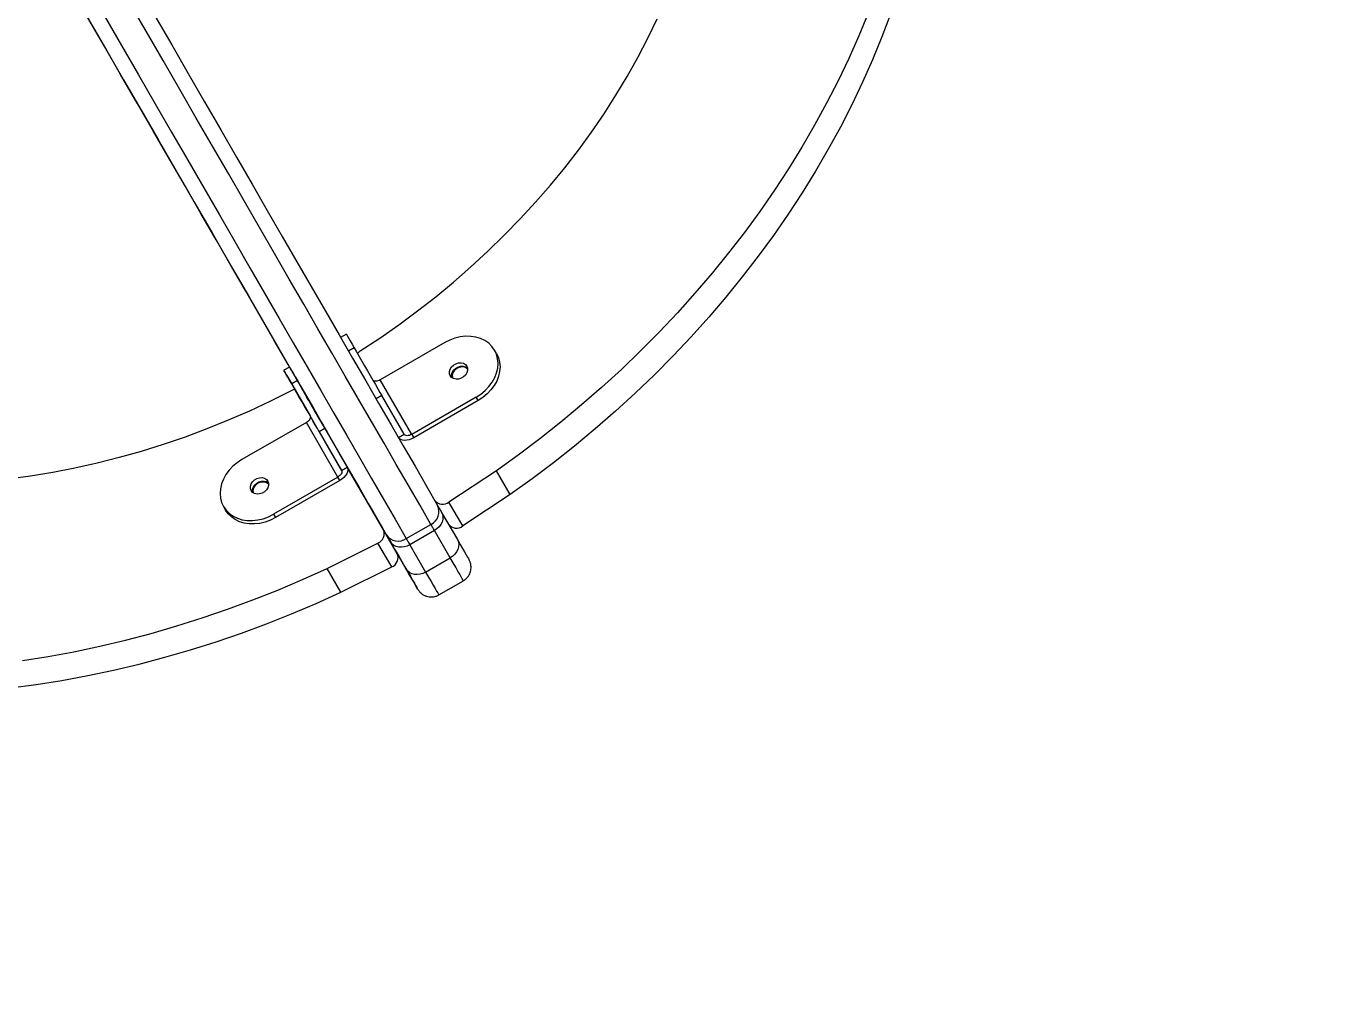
# Model space of a CAD drawing. Header units: millimetres. Extents: x -12977 to 11786, y -11805 to 10558.
# Drawn here: x -6796 to -6200, y -1209 to -768 of the extents above; entities that cross this region are included whole.
import ezdxf

# ---------------------------------------------------------------- set-up
doc = ezdxf.new("R2010")
doc.units = ezdxf.units.MM
for name, color, linetype in [('DIKOM_ОБЪЕКТ', 7, 'Continuous'), ('DIKOM_РАЗМЕР_ЗОНА', 7, 'Continuous'), ('DIKOM_РАЗМЕР_ОБЪЕКТА', 7, 'Continuous')]:
    doc.layers.add(name, color=color, linetype=linetype)
doc.styles.add('style1', font='arial.ttf', dxfattribs={"width": 0.8})
doc.dimstyles.new('1-50', dxfattribs={"dimtxt": 300, "dimasz": 200, "dimexe": 100, "dimexo": 0, "dimgap": 100, "dimtad": 1, "dimtxsty": 'style1', "dimcen": 200, "dimclrd": 7, "dimclre": 7, "dimclrt": 7, "dimadec": 1, "dimazin": 2, "dimtfac": 1, "dimtmove": 0, "dimatfit": 2, "dimfxl": 0, "dimlwd": 25, "dimlwe": 18, "dimarcsym": 0})

# ---------------------------------------------------------------- blocks, each defined once
blk = doc.blocks.new('*D9')
at = {"layer": 'Defpoints', "color": 0, "transparency": 16777216}
for p in [(-11007.42, 666.08), (8787.99, 666.08), (8787.99, -10518.66)]:
    blk.add_point(p, dxfattribs=at)
at = {"layer": 'DIKOM_РАЗМЕР_ОБЪЕКТА', "color": 7, "lineweight": 18, "transparency": 16777216}
for p, q in [((-11007.42, 666.08), (-11007.42, -10618.66)), ((8787.99, 666.08), (8787.99, -10618.66))]:
    blk.add_line(p, q, dxfattribs=at)
at = {"layer": 'DIKOM_РАЗМЕР_ОБЪЕКТА', "color": 7, "lineweight": 25, "transparency": 16777216}
blk.add_line((-10807.42, -10518.66), (8587.99, -10518.66), dxfattribs=at)
at = {"layer": 'DIKOM_РАЗМЕР_ОБЪЕКТА', "color": 7, "transparency": 16777216}
for points in [[(-10807.42, -10485.32), (-10807.42, -10551.99), (-11007.42, -10518.66)], [(8587.99, -10485.32), (8587.99, -10551.99), (8787.99, -10518.66)]]:
    blk.add_solid(points, dxfattribs=at)
at = {"layer": 'DIKOM_РАЗМЕР_ОБЪЕКТА', "color": 7, "transparency": 16777216, "insert": (-1823.63, -10265.49), "char_height": 300, "attachment_point": 5, "style": 'style1'}
blk.add_mtext('19750', dxfattribs=at)
blk = doc.blocks.new('*D12')
at = {"layer": 'Defpoints', "color": 0, "transparency": 16777216}
for p in [(10764.9, 125.67), (-12976.69, 124.08), (10764.9, -11704.66)]:
    blk.add_point(p, dxfattribs=at)
at = {"layer": 'DIKOM_РАЗМЕР_ЗОНА', "color": 7, "lineweight": 18, "transparency": 16777216}
for p, q in [((10764.9, 125.67), (10764.9, -11804.66)), ((-12976.69, 124.08), (-12976.69, -11804.66))]:
    blk.add_line(p, q, dxfattribs=at)
at = {"layer": 'DIKOM_РАЗМЕР_ЗОНА', "color": 7, "lineweight": 25, "transparency": 16777216}
blk.add_line((-12776.69, -11704.66), (10564.9, -11704.66), dxfattribs=at)
at = {"layer": 'DIKOM_РАЗМЕР_ЗОНА', "color": 7, "transparency": 16777216}
for points in [[(-12776.69, -11671.32), (-12776.69, -11737.99), (-12976.69, -11704.66)], [(10564.9, -11671.32), (10564.9, -11737.99), (10764.9, -11704.66)]]:
    blk.add_solid(points, dxfattribs=at)
at = {"layer": 'DIKOM_РАЗМЕР_ЗОНА', "color": 7, "transparency": 16777216, "insert": (-1904.63, -11451.38), "char_height": 300, "attachment_point": 5, "style": 'style1'}
blk.add_mtext('23750', dxfattribs=at)

msp = doc.modelspace()

# ---------------------------------------------------------------- linework, layer by layer
at = {"layer": 'DIKOM_ОБЪЕКТ', "color": 7, "linetype": 'Continuous', "lineweight": 15}
for p, q in [((-6649.428, -908.369), (-6652.026, -909.868)), ((-6645.827, -914.605), (-6648.425, -916.104)), ((-6604.487, -912.21), (-6633.932, -929.21)), ((-6580.798, -917.24), (-6581.698, -915.681)), ((-6675.409, -923.368), (-6678.007, -924.868)), ((-6676.207, -927.986), (-6666.009, -945.651)), ((-6619.531, -954.152), (-6633.932, -929.21)), ((-6671.809, -929.605), (-6674.407, -931.104)), ((-6670.277, -932.256), (-6664.505, -942.254)), ((-6633.228, -936.428), (-6635.825, -937.928)), ((-6623.029, -954.094), (-6633.228, -936.428)), ((-6590.086, -937.152), (-6619.531, -954.152)), ((-6589.186, -938.711), (-6618.631, -955.711)), ((-6589.186, -938.711), (-6590.086, -937.152)), ((-6651.607, -970.594), (-6666.009, -945.651)), ((-6667.706, -948.71), (-6697.151, -965.71)), ((-6653.306, -973.653), (-6667.706, -948.71)), ((-6659.209, -951.428), (-6661.807, -952.928)), ((-6661.807, -952.928), (-6651.607, -970.594)), ((-6659.209, -951.428), (-6649.009, -969.094)), ((-6625.626, -955.594), (-6623.029, -954.094)), ((-6619.531, -954.152), (-6618.631, -955.711)), ((-6651.607, -970.594), (-6649.009, -969.094)), ((-6632.458, -997.761), (-6649.005, -969.102)), ((-6580.889, -970.791), (-6602.554, -985.111)), ((-6574.59, -981.702), (-6580.889, -970.791)), ((-6653.306, -973.653), (-6682.751, -990.652)), ((-6652.406, -975.211), (-6681.85, -992.211)), ((-6652.406, -975.211), (-6653.306, -973.653)), ((-6574.59, -981.702), (-6596.255, -996.022)), ((-6705.539, -987.181), (-6704.639, -988.74)), ((-6596.255, -996.022), (-6602.554, -985.111)), ((-6682.751, -990.652), (-6681.85, -992.211)), ((-6605.883, -989.789), (-6598.677, -1002.27)), ((-6626.159, -1008.673), (-6632.458, -997.761)), ((-6622.046, -1001.795), (-6610.788, -995.295)), ((-6609.146, -998.138), (-6620.404, -1004.638)), ((-6601.94, -1010.62), (-6609.146, -998.138)), ((-6658.217, -1015.436), (-6634.984, -1003.834)), ((-6628.684, -1014.745), (-6634.984, -1003.834)), ((-6622.06, -1015.77), (-6629.266, -1003.288)), ((-6620.404, -1004.638), (-6613.198, -1017.12)), ((-6613.198, -1017.12), (-6601.94, -1010.62)), ((-6651.918, -1026.348), (-6658.217, -1015.436)), ((-6651.918, -1026.348), (-6628.684, -1014.745)), ((-6607.194, -1027.52), (-6595.935, -1021.02))]:
    msp.add_line(p, q, dxfattribs=at)
at = {"layer": 'DIKOM_ОБЪЕКТ', "color": 7, "linetype": 'Continuous', "lineweight": 15, "flags": 128}
for points in [[(-6808.7, -692.5), (-6802.019, -704.072), (-6795.188, -715.902), (-6788.212, -727.986), (-6781.09, -740.322), (-6773.824, -752.906), (-6766.417, -765.736), (-6758.871, -778.806), (-6751.188, -792.114), (-6743.369, -805.658), (-6735.416, -819.431), (-6727.333, -833.433), (-6719.121, -847.657), (-6710.781, -862.101), (-6702.317, -876.761), (-6693.731, -891.633), (-6685.024, -906.713), (-6676.201, -921.997)], [(-6752.656, -735.57), (-6744.739, -749.283), (-6736.93, -762.808), (-6729.233, -776.14), (-6721.649, -789.275), (-6714.183, -802.207), (-6706.837, -814.931), (-6699.614, -827.443), (-6692.515, -839.737), (-6685.545, -851.81), (-6678.706, -863.656), (-6672, -875.271), (-6665.43, -886.65), (-6658.998, -897.791), (-6652.707, -908.688), (-6646.559, -919.337), (-6640.556, -929.734), (-6634.701, -939.875), (-6628.996, -949.756), (-6623.444, -959.374), (-6618.044, -968.726), (-6612.802, -977.806), (-6607.717, -986.613)], [(-6610.788, -995.295), (-6615.908, -986.426), (-6621.188, -977.281), (-6626.625, -967.864), (-6632.217, -958.178), (-6637.962, -948.227), (-6643.858, -938.015), (-6649.903, -927.544), (-6656.095, -916.82), (-6662.43, -905.847), (-6668.907, -894.628), (-6675.524, -883.168), (-6682.277, -871.471), (-6689.164, -859.541), (-6696.183, -847.384), (-6703.332, -835.002), (-6710.607, -822.403), (-6718.005, -809.589), (-6725.523, -796.566), (-6733.16, -783.339), (-6740.911, -769.913), (-6748.776, -756.292), (-6756.748, -742.482)], [(-6631.1, -1000.113), (-6636.184, -991.306), (-6641.427, -982.226), (-6646.826, -972.875), (-6652.379, -963.256), (-6658.084, -953.375), (-6663.939, -943.234), (-6669.941, -932.836), (-6676.09, -922.188), (-6682.381, -911.291), (-6688.812, -900.151), (-6695.383, -888.771), (-6702.089, -877.155), (-6708.928, -865.31), (-6715.898, -853.237), (-6722.996, -840.943), (-6730.22, -828.431), (-6737.566, -815.707), (-6745.032, -802.775), (-6752.615, -789.641), (-6760.313, -776.309), (-6768.122, -762.783), (-6776.039, -749.07)], [(-6768.007, -748.982), (-6760.033, -762.792), (-6752.17, -776.412), (-6744.418, -789.839), (-6736.781, -803.066), (-6729.263, -816.089), (-6721.864, -828.903), (-6714.591, -841.502), (-6707.442, -853.884), (-6700.423, -866.041), (-6693.535, -877.97), (-6686.782, -889.668), (-6680.166, -901.128), (-6673.688, -912.347), (-6667.353, -923.32), (-6661.162, -934.044), (-6655.117, -944.514), (-6649.22, -954.727), (-6643.475, -964.678), (-6637.883, -974.364), (-6632.446, -983.781), (-6627.166, -992.926), (-6622.046, -1001.795)], [(-6411.001, -761.603), (-6415.268, -771.998), (-6419.854, -782.334), (-6424.756, -792.603), (-6429.971, -802.794), (-6435.493, -812.9), (-6441.318, -822.911), (-6447.44, -832.82), (-6453.855, -842.618), (-6460.557, -852.296), (-6467.54, -861.845), (-6474.799, -871.258), (-6482.327, -880.527), (-6490.117, -889.644), (-6498.164, -898.601), (-6506.459, -907.39), (-6514.996, -916.004), (-6523.767, -924.435), (-6532.766, -932.676), (-6541.985, -940.72), (-6551.414, -948.56), (-6561.046, -956.19), (-6570.874, -963.602), (-6580.889, -970.791)], [(-6400.76, -762.068), (-6404.702, -772.514), (-6408.968, -782.909), (-6413.555, -793.245), (-6418.457, -803.514), (-6423.671, -813.705), (-6429.193, -823.811), (-6435.019, -833.822), (-6441.14, -843.731), (-6447.556, -853.529), (-6454.258, -863.207), (-6461.241, -872.756), (-6468.5, -882.169), (-6476.027, -891.439), (-6483.818, -900.555), (-6491.864, -909.512), (-6500.159, -918.301), (-6508.696, -926.915), (-6517.468, -935.346), (-6526.467, -943.587), (-6535.684, -951.631), (-6545.114, -959.471), (-6554.747, -967.101), (-6564.575, -974.513), (-6574.59, -981.702)], [(-6643.04, -916.006), (-6634.162, -910.154), (-6625.453, -904.073), (-6616.922, -897.771), (-6608.579, -891.255), (-6600.433, -884.531), (-6592.493, -877.607), (-6584.768, -870.491), (-6577.266, -863.19), (-6569.997, -855.713), (-6562.967, -848.069), (-6556.184, -840.265), (-6549.657, -832.309), (-6543.392, -824.212), (-6537.396, -815.981), (-6531.676, -807.626), (-6526.237, -799.156), (-6521.088, -790.581), (-6516.232, -781.91), (-6511.674, -773.153), (-6507.423, -764.318)], [(-6649.428, -908.369), (-6649.406, -908.407), (-6649.224, -908.722), (-6648.864, -909.346), (-6648.331, -910.269), (-6647.637, -911.47), (-6646.798, -912.924), (-6645.827, -914.605)], [(-6581.698, -915.681), (-6582.881, -913.998), (-6584.358, -912.533), (-6586.098, -911.314), (-6588.065, -910.367), (-6590.22, -909.713), (-6592.52, -909.362), (-6594.916, -909.324), (-6597.36, -909.598), (-6599.803, -910.18), (-6602.195, -911.056), (-6604.487, -912.21)], [(-6645.827, -914.605), (-6644.748, -916.475), (-6643.581, -918.497), (-6642.349, -920.63), (-6641.078, -922.831), (-6639.793, -925.056), (-6638.523, -927.257), (-6637.29, -929.392), (-6636.121, -931.416), (-6635.041, -933.288), (-6634.069, -934.97), (-6633.228, -936.428)], [(-6644.36, -917.146), (-6643.792, -916.572), (-6643.04, -916.006)], [(-6590.086, -937.152), (-6587.941, -935.745), (-6585.986, -934.112), (-6584.261, -932.287), (-6582.802, -930.307), (-6581.636, -928.212), (-6580.79, -926.047), (-6580.28, -923.852), (-6580.115, -921.676), (-6580.301, -919.559), (-6580.832, -917.547), (-6581.698, -915.681)], [(-6580.798, -917.24), (-6579.932, -919.107), (-6579.4, -921.118), (-6579.216, -923.234), (-6579.379, -925.411), (-6579.89, -927.605), (-6580.736, -929.772), (-6581.901, -931.866), (-6583.361, -933.845), (-6585.085, -935.67), (-6587.04, -937.304), (-6589.186, -938.711)], [(-6676.201, -921.997), (-6675.378, -923.421), (-6674.577, -924.809), (-6673.799, -926.156), (-6673.045, -927.463), (-6672.314, -928.728), (-6671.609, -929.949), (-6670.93, -931.125), (-6670.277, -932.256)], [(-6675.409, -923.368), (-6675.386, -923.407), (-6675.205, -923.722), (-6674.844, -924.347), (-6674.311, -925.269), (-6673.618, -926.47), (-6672.778, -927.925), (-6671.809, -929.605)], [(-6594.341, -922.981), (-6594, -923.929), (-6593.995, -924.979), (-6594.327, -926.044), (-6594.968, -927.04), (-6595.868, -927.885), (-6596.952, -928.512), (-6598.134, -928.868), (-6599.317, -928.926), (-6600.406, -928.68), (-6601.312, -928.151), (-6601.963, -927.381), (-6602.304, -926.433), (-6602.309, -925.384), (-6601.978, -924.318), (-6601.336, -923.322), (-6600.437, -922.477), (-6599.352, -921.851), (-6598.171, -921.494), (-6596.987, -921.437), (-6595.898, -921.682), (-6594.992, -922.212), (-6594.341, -922.981)], [(-6601.386, -928.087), (-6601.405, -927.992), (-6601.41, -926.942), (-6601.078, -925.877), (-6600.436, -924.881), (-6599.537, -924.036), (-6598.452, -923.41), (-6597.27, -923.053), (-6596.087, -922.995), (-6594.998, -923.241), (-6594.092, -923.77), (-6594.019, -923.834)], [(-6593.955, -924.486), (-6594.231, -924.173), (-6595.053, -923.622), (-6596.069, -923.348), (-6597.191, -923.375), (-6598.319, -923.701), (-6599.351, -924.298), (-6600.197, -925.111), (-6600.781, -926.069), (-6601.052, -927.086), (-6600.986, -928.073), (-6600.854, -928.465)], [(-6674.407, -931.104), (-6675.376, -929.425), (-6676.217, -927.97), (-6676.91, -926.769), (-6677.442, -925.847), (-6677.803, -925.222), (-6677.985, -924.907), (-6677.983, -924.909), (-6677.8, -925.228), (-6677.436, -925.856), (-6676.903, -926.781), (-6676.207, -927.986)], [(-6633.932, -929.21), (-6634.456, -929.473), (-6634.994, -929.666), (-6635.526, -929.781), (-6636.032, -929.814), (-6636.492, -929.765), (-6636.887, -929.634), (-6637.204, -929.427), (-6637.429, -929.151)], [(-6674.587, -934.22), (-6684.094, -938.982), (-6693.715, -943.484), (-6703.438, -947.721), (-6713.253, -951.688), (-6723.148, -955.381), (-6733.115, -958.795), (-6743.14, -961.927), (-6753.213, -964.774), (-6763.324, -967.331), (-6773.459, -969.596), (-6783.609, -971.568), (-6793.762, -973.243), (-6803.908, -974.62)], [(-6672.939, -933.646), (-6673.721, -933.852), (-6674.587, -934.22)], [(-6661.807, -952.928), (-6662.649, -951.47), (-6663.62, -949.788), (-6664.701, -947.916), (-6665.869, -945.892), (-6667.101, -943.757), (-6668.373, -941.556), (-6669.657, -939.332), (-6670.927, -937.13), (-6672.159, -934.997), (-6673.327, -932.975), (-6674.407, -931.104)], [(-6671.809, -929.605), (-6670.729, -931.475), (-6669.561, -933.497), (-6668.329, -935.631), (-6667.058, -937.832), (-6665.774, -940.056), (-6664.503, -942.258), (-6663.271, -944.392), (-6662.103, -946.416), (-6661.022, -948.288), (-6660.05, -949.97), (-6659.209, -951.428)], [(-6670.027, -938.69), (-6669.478, -939.642), (-6668.866, -940.701), (-6668.241, -941.783), (-6667.654, -942.8), (-6667.152, -943.669), (-6666.777, -944.319), (-6666.558, -944.699), (-6666.513, -944.777), (-6666.645, -944.548), (-6666.945, -944.029), (-6667.387, -943.263), (-6667.937, -942.311), (-6668.548, -941.251), (-6669.173, -940.17), (-6669.76, -939.153), (-6670.261, -938.285), (-6670.637, -937.633), (-6670.857, -937.254), (-6670.902, -937.175), (-6670.769, -937.405), (-6670.469, -937.924), (-6670.027, -938.69)], [(-6664.109, -942.94), (-6664.197, -942.787), (-6664.456, -942.339), (-6664.861, -941.636), (-6665.378, -940.742), (-6665.959, -939.736), (-6666.553, -938.706), (-6667.108, -937.744), (-6667.575, -936.937), (-6667.911, -936.355), (-6668.086, -936.051), (-6668.086, -936.051), (-6667.911, -936.355), (-6667.575, -936.937), (-6667.109, -937.744), (-6666.554, -938.705), (-6665.959, -939.735), (-6665.379, -940.741), (-6664.862, -941.635), (-6664.456, -942.338), (-6664.197, -942.787), (-6664.109, -942.94)], [(-6666.009, -945.651), (-6665.882, -945.984), (-6665.862, -946.362), (-6665.946, -946.77), (-6666.133, -947.193), (-6666.415, -947.614), (-6666.78, -948.018), (-6667.217, -948.387), (-6667.706, -948.71)], [(-6664.505, -942.254), (-6663.118, -944.656), (-6661.597, -947.292), (-6659.949, -950.146), (-6658.188, -953.196), (-6656.325, -956.423), (-6654.372, -959.804), (-6652.344, -963.316), (-6650.255, -966.936), (-6648.117, -970.638), (-6645.947, -974.397), (-6643.758, -978.188), (-6641.567, -981.984), (-6639.387, -985.76), (-6637.233, -989.49), (-6635.121, -993.148), (-6633.065, -996.711), (-6631.078, -1000.151), (-6629.175, -1003.448), (-6627.368, -1006.577), (-6625.669, -1009.519), (-6624.092, -1012.252), (-6622.645, -1014.758), (-6621.34, -1017.019), (-6620.183, -1019.022), (-6619.185, -1020.75), (-6618.352, -1022.194), (-6617.688, -1023.343), (-6617.2, -1024.189), (-6616.89, -1024.725), (-6616.76, -1024.95), (-6616.811, -1024.862), (-6617.044, -1024.459), (-6617.455, -1023.747), (-6618.042, -1022.729), (-6618.803, -1021.412), (-6619.73, -1019.806), (-6620.819, -1017.921), (-6622.06, -1015.77)], [(-6618.631, -955.711), (-6619.679, -956.236), (-6620.756, -956.622), (-6621.821, -956.853), (-6622.832, -956.919), (-6623.751, -956.821), (-6624.542, -956.559), (-6625.176, -956.144), (-6625.627, -955.594)], [(-6619.531, -954.152), (-6620.055, -954.415), (-6620.594, -954.608), (-6621.126, -954.723), (-6621.631, -954.757), (-6622.091, -954.707), (-6622.487, -954.576), (-6622.803, -954.369), (-6623.029, -954.094)], [(-6697.151, -965.71), (-6699.297, -967.118), (-6701.252, -968.751), (-6702.976, -970.576), (-6704.436, -972.555), (-6705.601, -974.65), (-6706.447, -976.816), (-6706.958, -979.01), (-6707.121, -981.187), (-6706.937, -983.303), (-6706.406, -985.315), (-6705.539, -987.181)], [(-6651.607, -970.594), (-6651.482, -970.927), (-6651.461, -971.304), (-6651.545, -971.713), (-6651.732, -972.135), (-6652.013, -972.556), (-6652.38, -972.96), (-6652.816, -973.33), (-6653.306, -973.653)], [(-6649.009, -969.094), (-6648.758, -969.76), (-6648.716, -970.515), (-6648.886, -971.331), (-6649.258, -972.177), (-6649.823, -973.019), (-6650.554, -973.826), (-6651.426, -974.566), (-6652.406, -975.211)], [(-6685.275, -975.481), (-6684.932, -976.429), (-6684.927, -977.479), (-6685.259, -978.544), (-6685.901, -979.541), (-6686.8, -980.386), (-6687.885, -981.012), (-6689.067, -981.368), (-6690.25, -981.426), (-6691.339, -981.18), (-6692.245, -980.651), (-6692.895, -979.881), (-6693.236, -978.933), (-6693.242, -977.884), (-6692.91, -976.818), (-6692.268, -975.822), (-6691.369, -974.977), (-6690.285, -974.351), (-6689.103, -973.994), (-6687.92, -973.936), (-6686.831, -974.182), (-6685.925, -974.711), (-6685.275, -975.481)], [(-6692.318, -980.588), (-6692.337, -980.492), (-6692.342, -979.442), (-6692.01, -978.377), (-6691.369, -977.381), (-6690.469, -976.536), (-6689.385, -975.909), (-6688.203, -975.553), (-6687.02, -975.495), (-6685.931, -975.741), (-6685.025, -976.27), (-6684.951, -976.334)], [(-6691.801, -980.931), (-6691.918, -980.573), (-6691.985, -979.587), (-6691.714, -978.568), (-6691.13, -977.611), (-6690.283, -976.798), (-6689.251, -976.201), (-6688.123, -975.876), (-6687.002, -975.848), (-6685.985, -976.122), (-6685.164, -976.674), (-6684.866, -977.016)], [(-6705.539, -987.181), (-6704.356, -988.864), (-6702.879, -990.33), (-6701.14, -991.549), (-6699.172, -992.495), (-6697.017, -993.15), (-6694.718, -993.5), (-6692.322, -993.538), (-6689.877, -993.264), (-6687.434, -992.683), (-6685.043, -991.806), (-6682.751, -990.652)], [(-6681.85, -992.211), (-6684.142, -993.365), (-6686.534, -994.242), (-6688.977, -994.823), (-6691.421, -995.097), (-6693.817, -995.059), (-6696.117, -994.708), (-6698.272, -994.054), (-6700.239, -993.107), (-6701.979, -991.889), (-6703.456, -990.423), (-6704.639, -988.74)], [(-6607.717, -986.613), (-6607.502, -986.985), (-6607.284, -987.364), (-6607.061, -987.75), (-6606.833, -988.143), (-6606.602, -988.544), (-6606.367, -988.952), (-6606.128, -989.366), (-6605.883, -989.789)], [(-6605.883, -989.789), (-6605.454, -990.802), (-6605.274, -991.911), (-6605.35, -993.073), (-6605.679, -994.243), (-6606.25, -995.377), (-6607.039, -996.429), (-6608.017, -997.362), (-6609.146, -998.138)], [(-6629.266, -1003.288), (-6629.51, -1002.866), (-6629.749, -1002.452), (-6629.985, -1002.044), (-6630.216, -1001.643), (-6630.444, -1001.25), (-6630.667, -1000.863), (-6630.885, -1000.485), (-6631.1, -1000.113)], [(-6609.146, -998.138), (-6609.364, -997.761), (-6609.579, -997.389), (-6609.789, -997.024), (-6609.997, -996.665), (-6610.2, -996.313), (-6610.4, -995.967), (-6610.596, -995.628), (-6610.788, -995.295)], [(-6620.404, -1004.638), (-6621.64, -1005.228), (-6622.937, -1005.609), (-6624.244, -1005.766), (-6625.511, -1005.693), (-6626.689, -1005.393), (-6627.734, -1004.878), (-6628.604, -1004.167), (-6629.266, -1003.288)], [(-6622.046, -1001.795), (-6621.853, -1002.128), (-6621.658, -1002.467), (-6621.458, -1002.813), (-6621.254, -1003.165), (-6621.048, -1003.524), (-6620.837, -1003.889), (-6620.623, -1004.261), (-6620.404, -1004.638)], [(-6598.677, -1002.27), (-6598.248, -1003.284), (-6598.068, -1004.392), (-6598.144, -1005.554), (-6598.473, -1006.725), (-6599.044, -1007.858), (-6599.833, -1008.911), (-6600.811, -1009.844), (-6601.94, -1010.62)], [(-6598.677, -1002.27), (-6597.436, -1004.421), (-6596.348, -1006.306), (-6595.42, -1007.912), (-6594.66, -1009.229), (-6594.072, -1010.247), (-6593.661, -1010.96), (-6593.428, -1011.362), (-6593.373, -1011.457)], [(-6595.935, -1021.02), (-6595.949, -1020.996), (-6596.107, -1020.722), (-6596.44, -1020.145), (-6596.947, -1019.268), (-6597.623, -1018.096), (-6598.467, -1016.635), (-6599.471, -1014.895), (-6600.631, -1012.887), (-6601.94, -1010.62)], [(-6797.46, -1057.546), (-6785.669, -1055.662), (-6773.878, -1053.473), (-6762.098, -1050.984), (-6750.339, -1048.194), (-6738.611, -1045.108), (-6726.924, -1041.727), (-6715.288, -1038.054), (-6703.712, -1034.093), (-6692.207, -1029.847), (-6680.784, -1025.32), (-6669.45, -1020.515), (-6658.217, -1015.436)], [(-6613.198, -1017.12), (-6614.434, -1017.71), (-6615.731, -1018.09), (-6617.038, -1018.247), (-6618.305, -1018.175), (-6619.483, -1017.875), (-6620.527, -1017.359), (-6621.398, -1016.649), (-6622.06, -1015.77)], [(-6613.198, -1017.12), (-6611.889, -1019.387), (-6610.73, -1021.396), (-6609.725, -1023.135), (-6608.882, -1024.596), (-6608.205, -1025.768), (-6607.699, -1026.645), (-6607.366, -1027.222), (-6607.208, -1027.496), (-6607.194, -1027.52)], [(-6802.942, -1070.037), (-6791.161, -1068.457), (-6779.369, -1066.573), (-6767.578, -1064.385), (-6755.799, -1061.895), (-6744.04, -1059.106), (-6732.311, -1056.019), (-6720.624, -1052.638), (-6708.988, -1048.965), (-6697.412, -1045.004), (-6685.908, -1040.758), (-6674.484, -1036.231), (-6663.151, -1031.426), (-6651.918, -1026.348)]]:
    msp.add_lwpolyline(points, dxfattribs=at)
at = {"layer": 'DIKOM_ОБЪЕКТ', "color": 7, "linetype": 'Continuous', "lineweight": 15}
for centre, radius, start, end in [((-6613.647, -989.399), 6.552, 295.870122, 25.169446), ((-6605.393, -981.446), 4.635, 217.388165, 307.762094), ((-6636.738, -999.542), 4.636, 292.239449, 22.590771), ((-6625.721, -996.372), 6.552, 214.822744, 304.128088), ((-6599.093, -992.357), 4.635, 217.388165, 307.762094), ((-6630.437, -1010.454), 4.634, 292.220866, 22.610426)]:
    msp.add_arc(centre, radius, start, end, dxfattribs=at)
for points, knots in [([(-6595.948, -1020.985), (-6595.652, -1020.814), (-6594.95, -1020.408), (-6594.07, -1019.513), (-6593.322, -1018.446), (-6592.819, -1017.343), (-6592.529, -1016.258), (-6592.417, -1015.228), (-6592.449, -1014.289), (-6592.581, -1013.464), (-6592.774, -1012.775), (-6592.979, -1012.237), (-6593.139, -1011.892), (-6593.226, -1011.727), (-6593.247, -1011.687)], [0, 0, 0, 0, 0.0955881, 0.2262457, 0.3469872, 0.4593259, 0.5637737, 0.6601684, 0.7480754, 0.8262985, 0.8935466, 0.9478266, 0.9873563, 1, 1, 1, 1]), ([(-6616.668, -1025.105), (-6616.663, -1025.114), (-6616.606, -1025.208), (-6616.464, -1025.426), (-6616.189, -1025.805), (-6615.733, -1026.34), (-6615.041, -1026.98), (-6614.057, -1027.641), (-6612.899, -1028.144), (-6611.616, -1028.436), (-6610.295, -1028.494), (-6608.938, -1028.269), (-6607.878, -1027.93), (-6607.348, -1027.578), (-6607.208, -1027.486)], [0, 0, 0, 0, 0.0028261, 0.0302755, 0.0722752, 0.1327121, 0.2249325, 0.3328477, 0.459853, 0.5728981, 0.696233, 0.8238102, 0.9535344, 1, 1, 1, 1])]:
    msp.add_open_spline(points, degree=3, knots=knots, dxfattribs=at)

# ---------------------------------------------------------------- dimensions: what is measured, and where the dimension line sits
at = {"layer": 'DIKOM_РАЗМЕР_ЗОНА'}
dim = msp.add_linear_dim(base=(10764.904, -11704.658), p1=(-12976.695, 124.079), p2=(10764.904, 125.672), text='23750', dimstyle='1-50', dxfattribs=at)
dim.commit()
dim.dimension.update_dxf_attribs({"geometry": '*D12', "text_midpoint": (-1904.628, -11704.658), "dimtype": 160})
at = {"layer": 'DIKOM_РАЗМЕР_ОБЪЕКТА'}
dim = msp.add_linear_dim(base=(8787.993, -10518.658), p1=(-11007.417, 666.079), p2=(8787.993, 666.082), text='19750', dimstyle='1-50', dxfattribs=at)
dim.commit()
dim.dimension.update_dxf_attribs({"geometry": '*D9', "text_midpoint": (-1823.628, -10518.658), "dimtype": 160})

doc.saveas('drawing.dxf')
